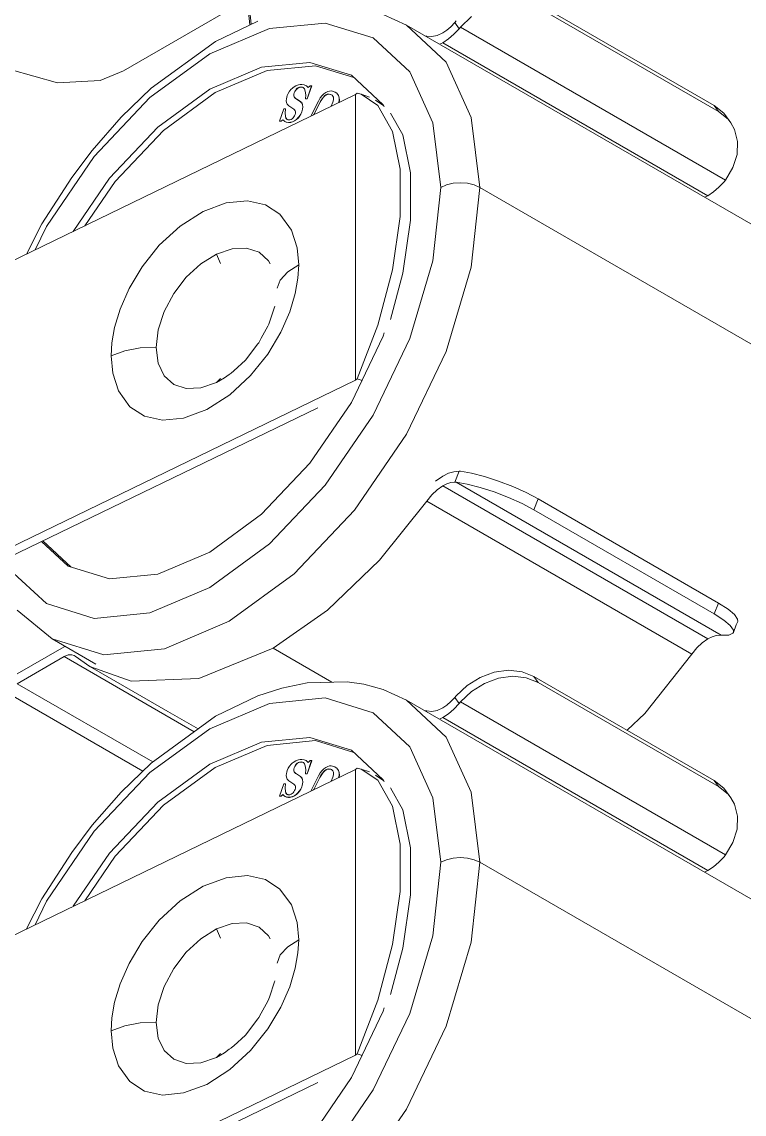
# Model space of a CAD drawing. Header units: millimetres. Extents: x -1 to 4028, y -898 to 1238.
# Drawn here: x 3170 to 3206.7, y 1088.5 to 1144 of the extents above; entities that cross this region are included whole.
import ezdxf

# ---------------------------------------------------------------- set-up
doc = ezdxf.new("R2010")
doc.units = ezdxf.units.MM
doc.layers.add('Тонкая (0.2)', color=250, linetype='Continuous', lineweight=20)

msp = doc.modelspace()

# ---------------------------------------------------------------- linework, layer by layer
at = {"layer": 'Тонкая (0.2)', "color": 18, "true_color": 0x000000}
for p, q in [((3182.009, 1145.446), (3175.121, 1141.469)), ((3181.549, 1143.81), (3181.411, 1145.101)), ((3181.475, 1145.138), (3181.614, 1143.841)), ((3195.977, 1144.994), (3205.137, 1139.706)), ((3205.353, 1139.399), (3196.193, 1144.688)), ((3181.946, 1144), (3179.796, 1142.968)), ((3185.376, 1143.899), (3182.545, 1143.619)), ((3187.807, 1143.149), (3185.376, 1143.899)), ((3188.311, 1144.333), (3189.496, 1143.79)), ((3191.954, 1143.918), (3191.759, 1143.714)), ((3192.028, 1144.003), (3191.954, 1143.918)), ((3191.954, 1143.918), (3192.17, 1143.611)), ((3192.803, 1144.228), (3192.243, 1143.697)), ((3182.545, 1143.619), (3179.507, 1142.327)), ((3189.496, 1143.79), (3191.519, 1141.914)), ((3274.877, 1094.495), (3189.496, 1143.79)), ((3191.344, 1143.399), (3191.057, 1143.269)), ((3191.554, 1143.539), (3191.344, 1143.399)), ((3191.759, 1143.714), (3191.554, 1143.539)), ((3192.17, 1143.611), (3191.907, 1143.331)), ((3192.17, 1143.611), (3192.243, 1143.697)), ((3205.71, 1135.921), (3192.243, 1143.697)), ((3176.53, 1140.587), (3179.796, 1142.968)), ((3189.672, 1141.419), (3187.807, 1143.149)), ((3190.434, 1143.249), (3190.533, 1143.239)), ((3190.783, 1143.214), (3190.533, 1143.239)), ((3191.057, 1143.269), (3190.783, 1143.214)), ((3191.344, 1142.901), (3191.171, 1142.823)), ((3191.629, 1143.092), (3191.344, 1142.901)), ((3204.814, 1135.124), (3191.344, 1142.901)), ((3191.907, 1143.331), (3191.629, 1143.092)), ((3179.507, 1142.327), (3176.469, 1140.111)), ((3184.598, 1141.895), (3182.142, 1141.651)), ((3184.881, 1141.731), (3182.425, 1141.488)), ((3186.707, 1141.244), (3184.598, 1141.895)), ((3186.829, 1141.13), (3184.881, 1141.731)), ((3191.519, 1141.914), (3192.791, 1139.103)), ((3169.363, 1141.537), (3171.767, 1140.862)), ((3173.941, 1140.987), (3175.121, 1141.469)), ((3182.142, 1141.651), (3179.507, 1140.531)), ((3182.425, 1141.488), (3179.789, 1140.367)), ((3188.325, 1139.743), (3186.707, 1141.244)), ((3190.845, 1138.827), (3189.672, 1141.419)), ((3171.767, 1140.862), (3173.941, 1140.987)), ((3176.53, 1140.587), (3175.003, 1139.109)), ((3183.643, 1140.531), (3183.69, 1140.579)), ((3183.69, 1140.579), (3183.739, 1140.621)), ((3183.739, 1140.621), (3183.875, 1140.709)), ((3183.875, 1140.709), (3184.011, 1140.76)), ((3183.956, 1140.582), (3183.902, 1140.532)), ((3183.963, 1140.578), (3183.91, 1140.528)), ((3184.011, 1140.616), (3183.956, 1140.582)), ((3184.018, 1140.612), (3183.963, 1140.578)), ((3184.011, 1140.76), (3184.097, 1140.775)), ((3184.06, 1140.635), (3184.011, 1140.616)), ((3184.067, 1140.631), (3184.018, 1140.612)), ((3184.153, 1140.647), (3184.06, 1140.635)), ((3184.16, 1140.642), (3184.067, 1140.631)), ((3184.097, 1140.775), (3184.18, 1140.777)), ((3184.213, 1140.637), (3184.153, 1140.647)), ((3184.153, 1140.647), (3184.16, 1140.642)), ((3184.22, 1140.633), (3184.16, 1140.642)), ((3184.18, 1140.777), (3184.307, 1140.759)), ((3184.246, 1140.623), (3184.213, 1140.637)), ((3184.251, 1140.62), (3184.22, 1140.633)), ((3184.265, 1140.611), (3184.246, 1140.623)), ((3184.317, 1140.548), (3184.265, 1140.611)), ((3184.307, 1140.759), (3184.403, 1140.716)), ((3184.403, 1140.716), (3184.418, 1140.707)), ((3184.409, 1140.713), (3184.403, 1140.716)), ((3184.409, 1140.713), (3184.41, 1140.712)), ((3184.41, 1140.712), (3184.425, 1140.703)), ((3184.418, 1140.707), (3184.512, 1140.626)), ((3184.425, 1140.703), (3184.513, 1140.627)), ((3184.681, 1140.712), (3184.453, 1140.05)), ((3184.688, 1140.708), (3184.46, 1140.046)), ((3184.512, 1140.626), (3184.606, 1140.714)), ((3184.606, 1140.714), (3184.681, 1140.712)), ((3184.681, 1140.712), (3184.688, 1140.708)), ((3165.262, 1129.773), (3186.919, 1140.265)), ((3176.469, 1140.111), (3173.638, 1137.122)), ((3179.507, 1140.531), (3176.871, 1138.608)), ((3179.789, 1140.367), (3177.154, 1138.445)), ((3183.396, 1139.954), (3183.405, 1140.051)), ((3183.405, 1140.051), (3183.423, 1140.131)), ((3183.423, 1140.131), (3183.448, 1140.211)), ((3183.448, 1140.211), (3183.499, 1140.326)), ((3183.499, 1140.326), (3183.566, 1140.434)), ((3183.566, 1140.434), (3183.643, 1140.531)), ((3183.777, 1140.281), (3183.773, 1140.233)), ((3183.773, 1140.233), (3183.779, 1140.188)), ((3183.796, 1140.353), (3183.777, 1140.281)), ((3183.779, 1140.188), (3183.794, 1140.151)), ((3183.784, 1140.277), (3183.78, 1140.229)), ((3183.78, 1140.229), (3183.787, 1140.184)), ((3183.803, 1140.349), (3183.784, 1140.277)), ((3183.787, 1140.184), (3183.801, 1140.147)), ((3183.794, 1140.151), (3183.821, 1140.111)), ((3183.81, 1140.388), (3183.796, 1140.353)), ((3183.796, 1140.353), (3183.803, 1140.349)), ((3183.801, 1140.147), (3183.828, 1140.107)), ((3183.817, 1140.384), (3183.803, 1140.349)), ((3183.826, 1140.422), (3183.81, 1140.388)), ((3183.833, 1140.418), (3183.817, 1140.384)), ((3183.821, 1140.111), (3183.862, 1140.071)), ((3183.859, 1140.478), (3183.826, 1140.422)), ((3183.828, 1140.107), (3183.869, 1140.067)), ((3183.866, 1140.473), (3183.833, 1140.418)), ((3183.902, 1140.532), (3183.859, 1140.478)), ((3183.862, 1140.071), (3183.908, 1140.04)), ((3183.91, 1140.528), (3183.866, 1140.473)), ((3183.869, 1140.067), (3183.915, 1140.036)), ((3183.908, 1140.04), (3184.116, 1139.907)), ((3183.908, 1140.04), (3183.915, 1140.036)), ((3183.915, 1140.036), (3184.123, 1139.903)), ((3184.359, 1140.443), (3184.317, 1140.548)), ((3184.383, 1140.258), (3184.359, 1140.443)), ((3184.377, 1140.052), (3184.383, 1140.258)), ((3184.453, 1140.05), (3184.377, 1140.052)), ((3184.377, 1140.052), (3184.384, 1140.048)), ((3184.46, 1140.046), (3184.384, 1140.048)), ((3184.453, 1140.05), (3184.46, 1140.046)), ((3185.029, 1139.935), (3185.121, 1140.095)), ((3185.121, 1140.095), (3185.211, 1140.21)), ((3185.227, 1140.072), (3185.158, 1139.966)), ((3185.235, 1140.068), (3185.165, 1139.962)), ((3185.211, 1140.21), (3185.303, 1140.3)), ((3185.284, 1140.14), (3185.227, 1140.072)), ((3185.291, 1140.136), (3185.235, 1140.068)), ((3185.345, 1140.199), (3185.284, 1140.14)), ((3185.352, 1140.195), (3185.291, 1140.136)), ((3185.303, 1140.3), (3185.4, 1140.37)), ((3185.408, 1140.245), (3185.345, 1140.199)), ((3185.415, 1140.241), (3185.352, 1140.195)), ((3185.4, 1140.37), (3185.498, 1140.418)), ((3185.479, 1140.278), (3185.408, 1140.245)), ((3185.486, 1140.274), (3185.415, 1140.241)), ((3185.56, 1140.291), (3185.479, 1140.278)), ((3185.567, 1140.287), (3185.486, 1140.274)), ((3185.498, 1140.418), (3185.592, 1140.444)), ((3185.649, 1140.276), (3185.56, 1140.291)), ((3185.656, 1140.272), (3185.567, 1140.287)), ((3185.592, 1140.444), (3185.681, 1140.448)), ((3185.687, 1140.259), (3185.649, 1140.276)), ((3185.649, 1140.276), (3185.656, 1140.272)), ((3185.694, 1140.255), (3185.656, 1140.272)), ((3185.681, 1140.448), (3185.742, 1140.44)), ((3185.692, 1140.256), (3185.687, 1140.259)), ((3185.722, 1140.235), (3185.692, 1140.256)), ((3185.762, 1140.19), (3185.722, 1140.235)), ((3185.742, 1140.44), (3185.8, 1140.423)), ((3185.789, 1140.13), (3185.762, 1140.19)), ((3185.798, 1140.064), (3185.789, 1140.13)), ((3185.792, 1139.989), (3185.798, 1140.064)), ((3185.8, 1140.423), (3185.87, 1140.392)), ((3185.87, 1140.392), (3185.959, 1140.331)), ((3185.873, 1140.391), (3185.87, 1140.392)), ((3185.873, 1140.391), (3185.877, 1140.388)), ((3185.877, 1140.388), (3185.966, 1140.327)), ((3185.959, 1140.331), (3186.044, 1140.218)), ((3185.966, 1140.327), (3186.051, 1140.214)), ((3186.044, 1140.218), (3186.079, 1140.102)), ((3186.051, 1140.214), (3186.086, 1140.098)), ((3186.079, 1140.102), (3186.085, 1139.987)), ((3186.086, 1140.098), (3186.092, 1139.983)), ((3186.919, 1140.265), (3186.992, 1140.338)), ((3186.919, 1140.265), (3186.919, 1125.748)), ((3186.992, 1140.338), (3187.194, 1140.283)), ((3187.194, 1140.283), (3188.045, 1139.717)), ((3187.629, 1140.138), (3187.194, 1140.283)), ((3183.057, 1138.912), (3183.275, 1139.537)), ((3183.275, 1139.537), (3183.352, 1139.534)), ((3183.352, 1139.534), (3183.34, 1139.335)), ((3183.359, 1139.53), (3183.347, 1139.331)), ((3183.352, 1139.534), (3183.359, 1139.53)), ((3183.406, 1139.869), (3183.396, 1139.954)), ((3183.442, 1139.777), (3183.406, 1139.869)), ((3183.524, 1139.688), (3183.442, 1139.777)), ((3183.733, 1139.554), (3183.524, 1139.688)), ((3183.778, 1139.522), (3183.733, 1139.554)), ((3183.818, 1139.484), (3183.778, 1139.522)), ((3183.845, 1139.444), (3183.818, 1139.484)), ((3184.116, 1139.907), (3184.187, 1139.827)), ((3184.116, 1139.907), (3184.123, 1139.903)), ((3184.123, 1139.903), (3184.194, 1139.823)), ((3184.202, 1139.456), (3184.179, 1139.383)), ((3184.209, 1139.452), (3184.186, 1139.379)), ((3184.187, 1139.827), (3184.219, 1139.745)), ((3184.194, 1139.823), (3184.226, 1139.741)), ((3184.219, 1139.527), (3184.202, 1139.456)), ((3184.226, 1139.523), (3184.209, 1139.452)), ((3184.219, 1139.745), (3184.23, 1139.643)), ((3184.23, 1139.643), (3184.219, 1139.527)), ((3184.226, 1139.741), (3184.237, 1139.638)), ((3184.237, 1139.638), (3184.226, 1139.523)), ((3184.696, 1139.271), (3185.029, 1139.935)), ((3185.097, 1139.855), (3184.794, 1139.25)), ((3185.104, 1139.851), (3184.801, 1139.246)), ((3185.158, 1139.966), (3185.097, 1139.855)), ((3185.097, 1139.855), (3185.104, 1139.851)), ((3185.165, 1139.962), (3185.104, 1139.851)), ((3185.672, 1139.661), (3185.675, 1139.667)), ((3185.675, 1139.667), (3185.766, 1139.882)), ((3185.766, 1139.882), (3185.792, 1139.989)), ((3186.068, 1139.87), (3186.062, 1139.85)), ((3186.085, 1139.987), (3186.068, 1139.87)), ((3186.075, 1139.866), (3186.071, 1139.854)), ((3186.092, 1139.983), (3186.075, 1139.866)), ((3188.349, 1139.69), (3187.922, 1139.974)), ((3188.045, 1139.717), (3188.792, 1138.395)), ((3188.371, 1139.642), (3188.325, 1139.743)), ((3205.137, 1139.706), (3205.621, 1139.316)), ((3205.137, 1139.706), (3205.353, 1139.399)), ((3175.003, 1139.109), (3173.536, 1137.428)), ((3183.134, 1138.91), (3183.057, 1138.912)), ((3183.057, 1138.912), (3183.064, 1138.908)), ((3183.141, 1138.906), (3183.064, 1138.908)), ((3183.216, 1138.985), (3183.134, 1138.91)), ((3183.134, 1138.91), (3183.141, 1138.906)), ((3183.222, 1138.98), (3183.141, 1138.906)), ((3183.299, 1138.914), (3183.216, 1138.985)), ((3183.32, 1138.901), (3183.299, 1138.914)), ((3183.397, 1138.867), (3183.32, 1138.901)), ((3183.326, 1138.898), (3183.32, 1138.901)), ((3183.326, 1138.898), (3183.327, 1138.897)), ((3183.404, 1138.862), (3183.327, 1138.897)), ((3183.34, 1139.335), (3183.352, 1139.149)), ((3183.347, 1139.331), (3183.359, 1139.145)), ((3183.352, 1139.149), (3183.381, 1139.067)), ((3183.352, 1139.149), (3183.359, 1139.145)), ((3183.359, 1139.145), (3183.388, 1139.063)), ((3183.381, 1139.067), (3183.419, 1139.017)), ((3183.388, 1139.063), (3183.426, 1139.013)), ((3183.419, 1139.017), (3183.443, 1138.999)), ((3183.426, 1139.013), (3183.447, 1138.997)), ((3183.443, 1138.999), (3183.466, 1138.988)), ((3183.466, 1138.988), (3183.495, 1138.981)), ((3183.495, 1138.981), (3183.525, 1138.978)), ((3183.525, 1138.978), (3183.581, 1138.983)), ((3183.581, 1138.983), (3183.64, 1139.005)), ((3183.64, 1139.005), (3183.694, 1139.039)), ((3183.694, 1139.039), (3183.741, 1139.082)), ((3183.814, 1138.933), (3183.712, 1138.884)), ((3183.821, 1138.929), (3183.719, 1138.88)), ((3183.741, 1139.082), (3183.783, 1139.134)), ((3183.783, 1139.134), (3183.816, 1139.188)), ((3183.916, 1139.004), (3183.814, 1138.933)), ((3183.816, 1139.188), (3183.841, 1139.245)), ((3183.923, 1139), (3183.821, 1138.929)), ((3183.841, 1139.245), (3183.86, 1139.315)), ((3183.858, 1139.407), (3183.845, 1139.444)), ((3183.864, 1139.364), (3183.858, 1139.407)), ((3183.86, 1139.315), (3183.864, 1139.364)), ((3183.99, 1139.075), (3183.916, 1139.004)), ((3183.916, 1139.004), (3183.923, 1139)), ((3183.997, 1139.071), (3183.923, 1139)), ((3184.058, 1139.157), (3183.99, 1139.075)), ((3184.065, 1139.153), (3183.997, 1139.071)), ((3184.127, 1139.267), (3184.058, 1139.157)), ((3184.134, 1139.262), (3184.065, 1139.153)), ((3184.179, 1139.383), (3184.127, 1139.267)), ((3184.186, 1139.379), (3184.134, 1139.262)), ((3184.179, 1139.383), (3184.186, 1139.379)), ((3184.637, 1139.159), (3184.696, 1139.271)), ((3184.794, 1139.25), (3184.785, 1139.231)), ((3184.794, 1139.25), (3184.801, 1139.246)), ((3184.801, 1139.246), (3184.797, 1139.237)), ((3189.32, 1138.219), (3188.694, 1139.327)), ((3192.791, 1139.103), (3193.224, 1135.55)), ((3205.837, 1139.009), (3205.353, 1139.399)), ((3205.621, 1139.316), (3205.765, 1139.136)), ((3205.9, 1138.944), (3205.765, 1139.136)), ((3205.98, 1138.83), (3205.837, 1139.009)), ((3205.9, 1138.944), (3205.98, 1138.83)), ((3176.871, 1138.608), (3174.415, 1136.016)), ((3177.154, 1138.445), (3174.698, 1135.853)), ((3183.509, 1138.849), (3183.397, 1138.867)), ((3183.516, 1138.845), (3183.404, 1138.862)), ((3183.56, 1138.85), (3183.509, 1138.849)), ((3183.509, 1138.849), (3183.516, 1138.845)), ((3183.567, 1138.846), (3183.516, 1138.845)), ((3183.613, 1138.856), (3183.56, 1138.85)), ((3183.62, 1138.852), (3183.567, 1138.846)), ((3183.712, 1138.884), (3183.613, 1138.856)), ((3183.719, 1138.88), (3183.62, 1138.852)), ((3188.792, 1138.395), (3189.179, 1136.466)), ((3191.245, 1135.55), (3190.845, 1138.827)), ((3206.168, 1138.494), (3205.98, 1138.83)), ((3206.326, 1137.887), (3206.168, 1138.494)), ((3189.706, 1136.29), (3189.32, 1138.219)), ((3206.299, 1137.227), (3206.326, 1137.887)), ((3173.536, 1137.428), (3172.494, 1136.048)), ((3206.089, 1136.557), (3206.299, 1137.227)), ((3173.638, 1137.122), (3171.207, 1133.565)), ((3189.179, 1136.466), (3189.179, 1134.065)), ((3189.706, 1133.89), (3189.706, 1136.29)), ((3205.71, 1135.921), (3206.089, 1136.557)), ((3172.494, 1136.048), (3170.984, 1133.693)), ((3174.415, 1136.016), (3172.568, 1133.312)), ((3174.698, 1135.853), (3173.158, 1133.598)), ((3191.245, 1135.55), (3191.534, 1135.678)), ((3191.534, 1135.678), (3191.872, 1135.759)), ((3191.872, 1135.759), (3192.234, 1135.787)), ((3192.234, 1135.787), (3192.597, 1135.759)), ((3192.597, 1135.759), (3192.934, 1135.678)), ((3192.934, 1135.678), (3193.224, 1135.55)), ((3205.377, 1135.554), (3205.641, 1135.834)), ((3205.71, 1135.921), (3205.641, 1135.834)), ((3190.845, 1131.811), (3191.245, 1135.55)), ((3193.224, 1135.55), (3192.791, 1131.496)), ((3193.224, 1135.55), (3278.605, 1086.255)), ((3204.642, 1135.046), (3204.814, 1135.124)), ((3204.814, 1135.124), (3205.099, 1135.315)), ((3205.099, 1135.315), (3205.377, 1135.554)), ((3180.344, 1134.767), (3179.167, 1134.329)), ((3181.425, 1134.87), (3180.344, 1134.767)), ((3182.332, 1134.669), (3181.425, 1134.87)), ((3183.075, 1134.191), (3182.332, 1134.669)), ((3179.167, 1134.329), (3177.999, 1133.582)), ((3183.661, 1133.381), (3183.075, 1134.191)), ((3189.179, 1134.065), (3188.792, 1131.363)), ((3170.984, 1133.693), (3170.192, 1132.162)), ((3171.207, 1133.565), (3170.636, 1132.376)), ((3177.999, 1133.582), (3176.942, 1132.608)), ((3183.949, 1132.483), (3183.661, 1133.381)), ((3189.32, 1131.187), (3189.706, 1133.89)), ((3176.942, 1132.608), (3176.067, 1131.517)), ((3179.846, 1132.16), (3180.639, 1132.432)), ((3180.639, 1132.432), (3181.377, 1132.464)), ((3181.377, 1132.464), (3182.011, 1132.253)), ((3182.011, 1132.253), (3182.498, 1131.813)), ((3184.027, 1131.605), (3183.949, 1132.483)), ((3179.053, 1131.665), (3179.846, 1132.16)), ((3179.846, 1132.16), (3180.046, 1131.685)), ((3182.498, 1131.813), (3182.572, 1131.657)), ((3189.672, 1127.865), (3190.845, 1131.811)), ((3176.067, 1131.517), (3175.406, 1130.411)), ((3178.315, 1130.981), (3179.053, 1131.665)), ((3183.092, 1130.84), (3183.474, 1131.258)), ((3183.474, 1131.258), (3184.027, 1131.605)), ((3183.989, 1130.941), (3184.027, 1131.605)), ((3188.792, 1131.363), (3188.045, 1128.548)), ((3188.694, 1128.829), (3189.32, 1131.187)), ((3192.791, 1131.496), (3191.519, 1127.217)), ((3177.681, 1130.155), (3178.315, 1130.981)), ((3182.925, 1130.42), (3183.092, 1130.84)), ((3183.854, 1130.161), (3183.989, 1130.941)), ((3175.406, 1130.411), (3174.95, 1129.368)), ((3177.194, 1129.243), (3177.681, 1130.155)), ((3183.575, 1129.226), (3183.854, 1130.161)), ((3182.535, 1128.696), (3182.789, 1129.47)), ((3182.789, 1129.47), (3182.806, 1129.501)), ((3182.807, 1129.502), (3182.806, 1129.501)), ((3182.81, 1129.518), (3182.807, 1129.502)), ((3174.95, 1129.368), (3174.672, 1128.433)), ((3176.888, 1128.307), (3177.194, 1129.243)), ((3183.12, 1128.184), (3183.575, 1129.226)), ((3174.672, 1128.433), (3174.536, 1127.653)), ((3182.116, 1127.882), (3182.462, 1128.49)), ((3182.51, 1128.604), (3182.462, 1128.49)), ((3182.535, 1128.696), (3182.51, 1128.604)), ((3188.045, 1128.548), (3186.992, 1125.821)), ((3176.784, 1127.412), (3176.888, 1128.307)), ((3182.116, 1127.882), (3181.999, 1127.658)), ((3182.458, 1127.078), (3183.12, 1128.184)), ((3186.707, 1124.616), (3188.325, 1127.985)), ((3187.807, 1123.981), (3189.672, 1127.865)), ((3188.325, 1127.985), (3188.375, 1128.155)), ((3174.536, 1127.653), (3174.498, 1126.989)), ((3175.187, 1127.243), (3174.498, 1126.989)), ((3175.966, 1127.388), (3175.187, 1127.243)), ((3176.784, 1127.412), (3175.966, 1127.388)), ((3176.888, 1126.618), (3176.784, 1127.412)), ((3181.533, 1127.035), (3181.947, 1127.596)), ((3181.999, 1127.658), (3181.947, 1127.596)), ((3174.498, 1126.989), (3174.576, 1126.111)), ((3180.725, 1126.221), (3181.323, 1126.77)), ((3181.337, 1126.785), (3181.323, 1126.77)), ((3181.533, 1127.035), (3181.337, 1126.785)), ((3181.583, 1125.986), (3182.458, 1127.078)), ((3191.519, 1127.217), (3189.496, 1123.005)), ((3177.194, 1125.979), (3176.888, 1126.618)), ((3180.725, 1126.221), (3180.597, 1126.113)), ((3186.919, 1125.748), (3165.262, 1115.256)), ((3174.576, 1126.111), (3174.864, 1125.213)), ((3177.681, 1125.539), (3177.194, 1125.979)), ((3179.846, 1125.632), (3179.053, 1125.359)), ((3180.264, 1125.865), (3179.846, 1125.632)), ((3180.046, 1125.831), (3179.846, 1125.632)), ((3180.502, 1126.045), (3180.264, 1125.865)), ((3180.594, 1126.11), (3180.502, 1126.045)), ((3180.526, 1125.012), (3181.583, 1125.986)), ((3180.597, 1126.113), (3180.594, 1126.11)), ((3186.992, 1125.821), (3186.919, 1125.748)), ((3186.992, 1125.821), (3187.245, 1125.737)), ((3174.864, 1125.213), (3175.451, 1124.403)), ((3178.315, 1125.327), (3177.681, 1125.539)), ((3179.053, 1125.359), (3178.315, 1125.327)), ((3179.358, 1124.266), (3180.526, 1125.012)), ((3184.598, 1121.53), (3186.707, 1124.616)), ((3165.654, 1114.986), (3184.99, 1124.353)), ((3175.451, 1124.403), (3176.193, 1123.925)), ((3176.193, 1123.925), (3177.1, 1123.724)), ((3178.181, 1123.827), (3179.358, 1124.266)), ((3185.376, 1120.423), (3187.807, 1123.981)), ((3177.1, 1123.724), (3178.181, 1123.827)), ((3189.496, 1123.005), (3186.86, 1119.148)), ((3182.142, 1118.938), (3184.598, 1121.53)), ((3190.977, 1120.626), (3191.344, 1120.883)), ((3191.344, 1120.883), (3191.629, 1121.021)), ((3191.629, 1121.021), (3191.907, 1121.103)), ((3191.907, 1121.103), (3192.17, 1121.127)), ((3192.17, 1121.127), (3191.954, 1120.571)), ((3192.243, 1121.122), (3192.17, 1121.127)), ((3192.803, 1121.028), (3192.243, 1121.122)), ((3193.461, 1120.86), (3192.803, 1121.028)), ((3194.176, 1120.628), (3193.461, 1120.86)), ((3194.9, 1120.348), (3194.176, 1120.628)), ((3182.545, 1117.435), (3185.376, 1120.423)), ((3190.783, 1119.922), (3191.057, 1120.184)), ((3191.057, 1120.184), (3191.344, 1120.385)), ((3191.344, 1120.385), (3191.554, 1120.488)), ((3191.344, 1120.385), (3204.814, 1112.608)), ((3191.554, 1120.488), (3191.759, 1120.55)), ((3191.759, 1120.55), (3191.954, 1120.571)), ((3191.954, 1120.571), (3192.028, 1120.567)), ((3192.028, 1120.567), (3192.587, 1120.473)), ((3192.028, 1120.567), (3205.495, 1112.792)), ((3192.587, 1120.473), (3193.246, 1120.304)), ((3193.246, 1120.304), (3193.96, 1120.073)), ((3193.96, 1120.073), (3194.685, 1119.793)), ((3195.588, 1120.038), (3194.9, 1120.348)), ((3196.193, 1119.719), (3195.588, 1120.038)), ((3188.133, 1116.601), (3190.533, 1119.61)), ((3190.533, 1119.61), (3190.783, 1119.922)), ((3204.004, 1111.832), (3190.533, 1119.61)), ((3194.685, 1119.793), (3195.372, 1119.483)), ((3195.372, 1119.483), (3195.977, 1119.163)), ((3196.193, 1119.719), (3195.977, 1119.163)), ((3205.353, 1114.43), (3196.193, 1119.719)), ((3179.507, 1117.015), (3182.142, 1118.938)), ((3186.86, 1119.148), (3183.791, 1115.907)), ((3195.977, 1119.163), (3205.137, 1113.875)), ((3170.956, 1117.555), (3172.307, 1116.302)), ((3171.026, 1117.589), (3172.467, 1116.253)), ((3179.507, 1115.219), (3182.545, 1117.435)), ((3176.871, 1115.895), (3179.507, 1117.015)), ((3172.307, 1116.302), (3174.415, 1115.651)), ((3185.49, 1114.072), (3188.133, 1116.601)), ((3169.341, 1116.127), (3171.207, 1114.397)), ((3174.415, 1115.651), (3176.871, 1115.895)), ((3183.791, 1115.907), (3180.496, 1113.505)), ((3176.469, 1113.927), (3179.507, 1115.219)), ((3169.719, 1114.074), (3171.496, 1112.613)), ((3171.207, 1114.397), (3173.638, 1113.647)), ((3173.638, 1113.647), (3176.469, 1113.927)), ((3182.724, 1112.136), (3185.49, 1114.072)), ((3205.137, 1113.875), (3205.353, 1114.43)), ((3205.837, 1114.121), (3205.353, 1114.43)), ((3206.168, 1113.843), (3205.837, 1114.121)), ((3180.496, 1113.505), (3177.202, 1112.103)), ((3205.137, 1113.875), (3205.621, 1113.566)), ((3205.621, 1113.566), (3205.953, 1113.287)), ((3206.326, 1113.614), (3206.168, 1113.843)), ((3206.258, 1113.313), (3206.328, 1113.494)), ((3206.328, 1113.494), (3206.326, 1113.614)), ((3206.083, 1112.893), (3205.874, 1112.802)), ((3205.953, 1113.287), (3206.11, 1113.058)), ((3206.112, 1112.939), (3206.083, 1112.893)), ((3206.11, 1113.058), (3206.112, 1112.939)), ((3206.258, 1113.313), (3206.112, 1112.939)), ((3174.133, 1111.799), (3171.496, 1112.613)), ((3171.496, 1112.613), (3173.724, 1111.327)), ((3204.527, 1112.407), (3204.253, 1112.145)), ((3204.814, 1112.608), (3204.527, 1112.407)), ((3205.024, 1112.71), (3204.814, 1112.608)), ((3205.229, 1112.773), (3205.024, 1112.71)), ((3205.425, 1112.794), (3205.229, 1112.773)), ((3205.495, 1112.792), (3205.425, 1112.794)), ((3205.874, 1112.802), (3205.495, 1112.792)), ((3172.114, 1112.204), (3169.731, 1110.828)), ((3169.731, 1110.33), (3172.114, 1111.706)), ((3172.114, 1112.204), (3172.167, 1112.226)), ((3172.114, 1111.706), (3172.319, 1111.79)), ((3172.114, 1111.706), (3178.721, 1107.891)), ((3172.319, 1111.79), (3172.507, 1111.797)), ((3172.507, 1111.797), (3172.621, 1111.756)), ((3172.621, 1111.756), (3172.663, 1111.728)), ((3172.663, 1111.728), (3173.422, 1111.212)), ((3177.202, 1112.103), (3174.133, 1111.799)), ((3178.959, 1110.597), (3182.724, 1112.136)), ((3185.718, 1110.407), (3182.724, 1112.136)), ((3204.004, 1111.832), (3201.603, 1108.824)), ((3204.253, 1112.145), (3204.004, 1111.832)), ((3173.422, 1111.212), (3175.51, 1110.457)), ((3177.385, 1108.924), (3173.422, 1111.212)), ((3175.51, 1110.457), (3178.959, 1110.597)), ((3192.587, 1110.242), (3193.246, 1110.652)), ((3193.246, 1110.652), (3193.96, 1110.915)), ((3194.176, 1110.609), (3193.461, 1110.346)), ((3193.96, 1110.915), (3194.685, 1111.013)), ((3194.9, 1110.707), (3194.176, 1110.609)), ((3194.685, 1111.013), (3195.372, 1110.941)), ((3195.588, 1110.634), (3194.9, 1110.707)), ((3195.372, 1110.941), (3195.977, 1110.701)), ((3196.193, 1110.395), (3195.588, 1110.634)), ((3195.977, 1110.701), (3205.137, 1105.413)), ((3195.977, 1110.701), (3196.193, 1110.395)), ((3176.113, 1105.89), (3168.614, 1110.22)), ((3176.615, 1106.356), (3169.731, 1110.33)), ((3183.172, 1110.107), (3181.946, 1109.707)), ((3184.455, 1110.37), (3183.172, 1110.107)), ((3186.49, 1110.429), (3184.455, 1110.37)), ((3187.342, 1110.306), (3186.49, 1110.429)), ((3187.342, 1110.306), (3188.311, 1110.04)), ((3188.311, 1110.04), (3189.496, 1109.497)), ((3192.028, 1109.711), (3192.587, 1110.242)), ((3193.461, 1110.346), (3192.803, 1109.935)), ((3205.353, 1105.106), (3196.193, 1110.395)), ((3181.946, 1109.707), (3179.796, 1108.675)), ((3185.376, 1109.607), (3182.545, 1109.326)), ((3187.807, 1108.856), (3185.376, 1109.607)), ((3189.496, 1109.497), (3191.519, 1107.621)), ((3274.877, 1060.202), (3189.496, 1109.497)), ((3191.954, 1109.626), (3191.759, 1109.421)), ((3192.028, 1109.711), (3191.954, 1109.626)), ((3191.954, 1109.626), (3192.17, 1109.318)), ((3192.803, 1109.935), (3192.243, 1109.404)), ((3177.385, 1108.924), (3178.921, 1108.037)), ((3182.545, 1109.326), (3179.507, 1108.034)), ((3190.434, 1108.956), (3190.533, 1108.946)), ((3190.783, 1108.922), (3190.533, 1108.946)), ((3191.057, 1108.976), (3190.783, 1108.922)), ((3191.344, 1109.106), (3191.057, 1108.976)), ((3191.554, 1109.246), (3191.344, 1109.106)), ((3191.759, 1109.421), (3191.554, 1109.246)), ((3191.907, 1109.038), (3191.629, 1108.799)), ((3192.17, 1109.318), (3191.907, 1109.038)), ((3192.17, 1109.318), (3192.243, 1109.404)), ((3205.71, 1101.629), (3192.243, 1109.404)), ((3176.53, 1106.294), (3179.796, 1108.675)), ((3189.672, 1107.126), (3187.807, 1108.856)), ((3191.344, 1108.609), (3191.171, 1108.53)), ((3191.629, 1108.799), (3191.344, 1108.609)), ((3204.814, 1100.831), (3191.344, 1108.609)), ((3201.603, 1108.824), (3200.71, 1107.969)), ((3179.507, 1108.034), (3176.469, 1105.818)), ((3182.142, 1107.359), (3179.507, 1106.238)), ((3184.598, 1107.602), (3182.142, 1107.359)), ((3184.881, 1107.439), (3182.425, 1107.195)), ((3186.707, 1106.951), (3184.598, 1107.602)), ((3186.829, 1106.837), (3184.881, 1107.439)), ((3191.519, 1107.621), (3192.791, 1104.81)), ((3182.425, 1107.195), (3179.789, 1106.074)), ((3188.325, 1105.45), (3186.707, 1106.951)), ((3190.845, 1104.534), (3189.672, 1107.126)), ((3176.53, 1106.294), (3175.003, 1104.816)), ((3179.507, 1106.238), (3176.871, 1104.316)), ((3183.566, 1106.141), (3183.643, 1106.238)), ((3183.643, 1106.238), (3183.69, 1106.286)), ((3183.69, 1106.286), (3183.739, 1106.328)), ((3183.739, 1106.328), (3183.875, 1106.416)), ((3183.859, 1106.185), (3183.826, 1106.129)), ((3183.866, 1106.181), (3183.833, 1106.125)), ((3183.902, 1106.239), (3183.859, 1106.185)), ((3183.91, 1106.235), (3183.866, 1106.181)), ((3183.875, 1106.416), (3184.011, 1106.467)), ((3183.956, 1106.289), (3183.902, 1106.239)), ((3183.963, 1106.285), (3183.91, 1106.235)), ((3184.011, 1106.323), (3183.956, 1106.289)), ((3184.018, 1106.319), (3183.963, 1106.285)), ((3184.011, 1106.467), (3184.097, 1106.482)), ((3184.06, 1106.342), (3184.011, 1106.323)), ((3184.067, 1106.338), (3184.018, 1106.319)), ((3184.153, 1106.354), (3184.06, 1106.342)), ((3184.16, 1106.35), (3184.067, 1106.338)), ((3184.097, 1106.482), (3184.18, 1106.484)), ((3184.213, 1106.345), (3184.153, 1106.354)), ((3184.153, 1106.354), (3184.16, 1106.35)), ((3184.22, 1106.34), (3184.16, 1106.35)), ((3184.18, 1106.484), (3184.307, 1106.466)), ((3184.246, 1106.33), (3184.213, 1106.345)), ((3184.251, 1106.327), (3184.22, 1106.34)), ((3184.265, 1106.318), (3184.246, 1106.33)), ((3184.317, 1106.255), (3184.265, 1106.318)), ((3184.307, 1106.466), (3184.403, 1106.424)), ((3184.359, 1106.15), (3184.317, 1106.255)), ((3184.383, 1105.965), (3184.359, 1106.15)), ((3184.403, 1106.424), (3184.418, 1106.414)), ((3184.409, 1106.42), (3184.403, 1106.424)), ((3184.409, 1106.42), (3184.41, 1106.419)), ((3184.41, 1106.419), (3184.425, 1106.41)), ((3184.418, 1106.414), (3184.512, 1106.333)), ((3184.425, 1106.41), (3184.513, 1106.334)), ((3184.681, 1106.419), (3184.453, 1105.757)), ((3184.688, 1106.415), (3184.46, 1105.753)), ((3184.512, 1106.333), (3184.606, 1106.422)), ((3184.606, 1106.422), (3184.681, 1106.419)), ((3184.681, 1106.419), (3184.688, 1106.415)), ((3185.498, 1106.125), (3185.592, 1106.151)), ((3185.592, 1106.151), (3185.681, 1106.155)), ((3185.681, 1106.155), (3185.742, 1106.147)), ((3185.742, 1106.147), (3185.8, 1106.13)), ((3165.262, 1095.48), (3186.919, 1105.972)), ((3176.469, 1105.818), (3173.638, 1102.83)), ((3179.789, 1106.074), (3177.154, 1104.152)), ((3183.396, 1105.661), (3183.405, 1105.759)), ((3183.406, 1105.576), (3183.396, 1105.661)), ((3183.405, 1105.759), (3183.423, 1105.838)), ((3183.423, 1105.838), (3183.448, 1105.918)), ((3183.448, 1105.918), (3183.499, 1106.033)), ((3183.499, 1106.033), (3183.566, 1106.141)), ((3183.777, 1105.988), (3183.773, 1105.94)), ((3183.773, 1105.94), (3183.779, 1105.895)), ((3183.796, 1106.06), (3183.777, 1105.988)), ((3183.779, 1105.895), (3183.794, 1105.858)), ((3183.784, 1105.984), (3183.78, 1105.936)), ((3183.78, 1105.936), (3183.787, 1105.891)), ((3183.803, 1106.056), (3183.784, 1105.984)), ((3183.787, 1105.891), (3183.801, 1105.854)), ((3183.794, 1105.858), (3183.821, 1105.818)), ((3183.81, 1106.095), (3183.796, 1106.06)), ((3183.796, 1106.06), (3183.803, 1106.056)), ((3183.801, 1105.854), (3183.828, 1105.814)), ((3183.817, 1106.091), (3183.803, 1106.056)), ((3183.826, 1106.129), (3183.81, 1106.095)), ((3183.833, 1106.125), (3183.817, 1106.091)), ((3183.821, 1105.818), (3183.862, 1105.779)), ((3183.828, 1105.814), (3183.869, 1105.774)), ((3183.862, 1105.779), (3183.908, 1105.747)), ((3183.869, 1105.774), (3183.915, 1105.743)), ((3183.908, 1105.747), (3184.116, 1105.614)), ((3183.908, 1105.747), (3183.915, 1105.743)), ((3183.915, 1105.743), (3184.123, 1105.61)), ((3184.116, 1105.614), (3184.187, 1105.534)), ((3184.116, 1105.614), (3184.123, 1105.61)), ((3184.123, 1105.61), (3184.194, 1105.53)), ((3184.377, 1105.759), (3184.383, 1105.965)), ((3184.453, 1105.757), (3184.377, 1105.759)), ((3184.377, 1105.759), (3184.384, 1105.755)), ((3184.46, 1105.753), (3184.384, 1105.755)), ((3184.453, 1105.757), (3184.46, 1105.753)), ((3184.696, 1104.978), (3185.029, 1105.642)), ((3185.029, 1105.642), (3185.121, 1105.802)), ((3185.158, 1105.674), (3185.097, 1105.562)), ((3185.165, 1105.67), (3185.104, 1105.558)), ((3185.121, 1105.802), (3185.211, 1105.918)), ((3185.227, 1105.779), (3185.158, 1105.674)), ((3185.235, 1105.775), (3185.165, 1105.67)), ((3185.211, 1105.918), (3185.303, 1106.008)), ((3185.284, 1105.847), (3185.227, 1105.779)), ((3185.291, 1105.843), (3185.235, 1105.775)), ((3185.345, 1105.906), (3185.284, 1105.847)), ((3185.352, 1105.902), (3185.291, 1105.843)), ((3185.303, 1106.008), (3185.4, 1106.077)), ((3185.408, 1105.952), (3185.345, 1105.906)), ((3185.415, 1105.948), (3185.352, 1105.902)), ((3185.4, 1106.077), (3185.498, 1106.125)), ((3185.479, 1105.985), (3185.408, 1105.952)), ((3185.486, 1105.981), (3185.415, 1105.948)), ((3185.56, 1105.999), (3185.479, 1105.985)), ((3185.567, 1105.995), (3185.486, 1105.981)), ((3185.649, 1105.983), (3185.56, 1105.999)), ((3185.656, 1105.979), (3185.567, 1105.995)), ((3185.687, 1105.966), (3185.649, 1105.983)), ((3185.649, 1105.983), (3185.656, 1105.979)), ((3185.694, 1105.962), (3185.656, 1105.979)), ((3185.692, 1105.963), (3185.687, 1105.966)), ((3185.722, 1105.942), (3185.692, 1105.963)), ((3185.762, 1105.897), (3185.722, 1105.942)), ((3185.789, 1105.837), (3185.762, 1105.897)), ((3185.766, 1105.589), (3185.792, 1105.696)), ((3185.798, 1105.771), (3185.789, 1105.837)), ((3185.792, 1105.696), (3185.798, 1105.771)), ((3185.8, 1106.13), (3185.87, 1106.099)), ((3185.87, 1106.099), (3185.959, 1106.038)), ((3185.873, 1106.098), (3185.87, 1106.099)), ((3185.873, 1106.098), (3185.877, 1106.095)), ((3185.877, 1106.095), (3185.966, 1106.034)), ((3185.959, 1106.038), (3186.044, 1105.925)), ((3185.966, 1106.034), (3186.051, 1105.921)), ((3186.044, 1105.925), (3186.079, 1105.81)), ((3186.051, 1105.921), (3186.086, 1105.805)), ((3186.085, 1105.694), (3186.068, 1105.577)), ((3186.092, 1105.69), (3186.075, 1105.573)), ((3186.079, 1105.81), (3186.085, 1105.694)), ((3186.086, 1105.805), (3186.092, 1105.69)), ((3186.919, 1105.972), (3186.992, 1106.045)), ((3186.919, 1105.972), (3186.919, 1091.455)), ((3186.992, 1106.045), (3187.194, 1105.99)), ((3187.194, 1105.99), (3188.045, 1105.424)), ((3187.629, 1105.845), (3187.194, 1105.99)), ((3188.349, 1105.397), (3187.922, 1105.681)), ((3183.057, 1104.62), (3183.275, 1105.244)), ((3183.275, 1105.244), (3183.352, 1105.242)), ((3183.352, 1105.242), (3183.34, 1105.042)), ((3183.34, 1105.042), (3183.352, 1104.857)), ((3183.359, 1105.237), (3183.347, 1105.038)), ((3183.347, 1105.038), (3183.359, 1104.852)), ((3183.352, 1105.242), (3183.359, 1105.237)), ((3183.442, 1105.484), (3183.406, 1105.576)), ((3183.524, 1105.395), (3183.442, 1105.484)), ((3183.733, 1105.261), (3183.524, 1105.395)), ((3183.778, 1105.23), (3183.733, 1105.261)), ((3183.818, 1105.191), (3183.778, 1105.23)), ((3183.845, 1105.151), (3183.818, 1105.191)), ((3183.858, 1105.115), (3183.845, 1105.151)), ((3183.864, 1105.071), (3183.858, 1105.115)), ((3183.86, 1105.023), (3183.864, 1105.071)), ((3184.179, 1105.09), (3184.127, 1104.974)), ((3184.186, 1105.086), (3184.134, 1104.97)), ((3184.202, 1105.163), (3184.179, 1105.09)), ((3184.179, 1105.09), (3184.186, 1105.086)), ((3184.209, 1105.159), (3184.186, 1105.086)), ((3184.187, 1105.534), (3184.219, 1105.452)), ((3184.194, 1105.53), (3184.226, 1105.448)), ((3184.219, 1105.234), (3184.202, 1105.163)), ((3184.226, 1105.23), (3184.209, 1105.159)), ((3184.219, 1105.452), (3184.23, 1105.35)), ((3184.23, 1105.35), (3184.219, 1105.234)), ((3184.226, 1105.448), (3184.237, 1105.346)), ((3184.237, 1105.346), (3184.226, 1105.23)), ((3185.097, 1105.562), (3184.794, 1104.958)), ((3185.104, 1105.558), (3184.801, 1104.953)), ((3185.097, 1105.562), (3185.104, 1105.558)), ((3185.672, 1105.368), (3185.675, 1105.374)), ((3185.675, 1105.374), (3185.766, 1105.589)), ((3186.068, 1105.577), (3186.062, 1105.557)), ((3186.075, 1105.573), (3186.071, 1105.561)), ((3188.045, 1105.424), (3188.792, 1104.102)), ((3188.371, 1105.349), (3188.325, 1105.45)), ((3205.137, 1105.413), (3205.621, 1105.023)), ((3205.137, 1105.413), (3205.353, 1105.106)), ((3205.837, 1104.716), (3205.353, 1105.106)), ((3175.003, 1104.816), (3173.536, 1103.135)), ((3183.134, 1104.617), (3183.057, 1104.62)), ((3183.057, 1104.62), (3183.064, 1104.616)), ((3183.141, 1104.613), (3183.064, 1104.616)), ((3183.216, 1104.693), (3183.134, 1104.617)), ((3183.134, 1104.617), (3183.141, 1104.613)), ((3183.222, 1104.688), (3183.141, 1104.613)), ((3183.299, 1104.622), (3183.216, 1104.693)), ((3183.32, 1104.608), (3183.299, 1104.622)), ((3183.397, 1104.574), (3183.32, 1104.608)), ((3183.322, 1104.607), (3183.32, 1104.608)), ((3183.322, 1104.607), (3183.327, 1104.604)), ((3183.404, 1104.57), (3183.327, 1104.604)), ((3183.352, 1104.857), (3183.381, 1104.775)), ((3183.352, 1104.857), (3183.359, 1104.852)), ((3183.359, 1104.852), (3183.388, 1104.77)), ((3183.381, 1104.775), (3183.419, 1104.724)), ((3183.388, 1104.77), (3183.426, 1104.72)), ((3183.509, 1104.556), (3183.397, 1104.574)), ((3183.516, 1104.552), (3183.404, 1104.57)), ((3183.419, 1104.724), (3183.443, 1104.706)), ((3183.426, 1104.72), (3183.447, 1104.705)), ((3183.443, 1104.706), (3183.466, 1104.695)), ((3183.466, 1104.695), (3183.495, 1104.688)), ((3183.495, 1104.688), (3183.525, 1104.685)), ((3183.56, 1104.557), (3183.509, 1104.556)), ((3183.509, 1104.556), (3183.516, 1104.552)), ((3183.567, 1104.553), (3183.516, 1104.552)), ((3183.525, 1104.685), (3183.581, 1104.691)), ((3183.613, 1104.564), (3183.56, 1104.557)), ((3183.62, 1104.559), (3183.567, 1104.553)), ((3183.581, 1104.691), (3183.64, 1104.712)), ((3183.712, 1104.592), (3183.613, 1104.564)), ((3183.719, 1104.587), (3183.62, 1104.559)), ((3183.64, 1104.712), (3183.694, 1104.747)), ((3183.694, 1104.747), (3183.741, 1104.789)), ((3183.814, 1104.64), (3183.712, 1104.592)), ((3183.821, 1104.636), (3183.719, 1104.587)), ((3183.741, 1104.789), (3183.783, 1104.841)), ((3183.783, 1104.841), (3183.816, 1104.895)), ((3183.916, 1104.711), (3183.814, 1104.64)), ((3183.816, 1104.895), (3183.841, 1104.952)), ((3183.923, 1104.707), (3183.821, 1104.636)), ((3183.841, 1104.952), (3183.86, 1105.023)), ((3183.99, 1104.782), (3183.916, 1104.711)), ((3183.916, 1104.711), (3183.923, 1104.707)), ((3183.997, 1104.778), (3183.923, 1104.707)), ((3184.058, 1104.865), (3183.99, 1104.782)), ((3184.065, 1104.861), (3183.997, 1104.778)), ((3184.127, 1104.974), (3184.058, 1104.865)), ((3184.134, 1104.97), (3184.065, 1104.861)), ((3184.637, 1104.866), (3184.696, 1104.978)), ((3184.794, 1104.958), (3184.785, 1104.938)), ((3184.794, 1104.958), (3184.801, 1104.953)), ((3184.801, 1104.953), (3184.797, 1104.944)), ((3189.32, 1103.926), (3188.694, 1105.034)), ((3191.245, 1101.257), (3190.845, 1104.534)), ((3192.791, 1104.81), (3193.224, 1101.257)), ((3205.621, 1105.023), (3205.765, 1104.843)), ((3205.9, 1104.651), (3205.765, 1104.843)), ((3205.98, 1104.537), (3205.837, 1104.716)), ((3205.9, 1104.651), (3205.98, 1104.537)), ((3206.168, 1104.201), (3205.98, 1104.537)), ((3176.871, 1104.316), (3174.415, 1101.723)), ((3177.154, 1104.152), (3174.698, 1101.56)), ((3188.792, 1104.102), (3189.179, 1102.173)), ((3189.706, 1101.997), (3189.32, 1103.926)), ((3206.326, 1103.594), (3206.168, 1104.201)), ((3206.299, 1102.934), (3206.326, 1103.594)), ((3173.638, 1102.83), (3171.207, 1099.272)), ((3173.536, 1103.135), (3172.494, 1101.755)), ((3206.089, 1102.264), (3206.299, 1102.934)), ((3205.71, 1101.629), (3206.089, 1102.264)), ((3172.494, 1101.755), (3170.984, 1099.401)), ((3174.415, 1101.723), (3172.568, 1099.02)), ((3189.179, 1102.173), (3189.179, 1099.773)), ((3189.706, 1099.597), (3189.706, 1101.997)), ((3174.698, 1101.56), (3173.158, 1099.305)), ((3190.845, 1097.518), (3191.245, 1101.257)), ((3191.245, 1101.257), (3191.534, 1101.385)), ((3191.534, 1101.385), (3191.872, 1101.466)), ((3191.872, 1101.466), (3192.234, 1101.494)), ((3192.234, 1101.494), (3192.597, 1101.466)), ((3192.597, 1101.466), (3192.934, 1101.385)), ((3193.224, 1101.257), (3192.791, 1097.203)), ((3192.934, 1101.385), (3193.224, 1101.257)), ((3193.224, 1101.257), (3278.605, 1051.962)), ((3205.099, 1101.022), (3205.377, 1101.261)), ((3205.377, 1101.261), (3205.641, 1101.541)), ((3205.71, 1101.629), (3205.641, 1101.541)), ((3204.642, 1100.753), (3204.814, 1100.831)), ((3204.814, 1100.831), (3205.099, 1101.022)), ((3180.344, 1100.474), (3179.167, 1100.036)), ((3181.425, 1100.577), (3180.344, 1100.474)), ((3182.332, 1100.376), (3181.425, 1100.577)), ((3183.075, 1099.898), (3182.332, 1100.376)), ((3179.167, 1100.036), (3177.999, 1099.289)), ((3183.661, 1099.088), (3183.075, 1099.898)), ((3189.179, 1099.773), (3188.792, 1097.07)), ((3189.32, 1096.894), (3189.706, 1099.597)), ((3170.984, 1099.401), (3170.192, 1097.869)), ((3171.207, 1099.272), (3170.636, 1098.083)), ((3177.999, 1099.289), (3176.942, 1098.315)), ((3183.949, 1098.191), (3183.661, 1099.088)), ((3176.942, 1098.315), (3176.067, 1097.224)), ((3179.053, 1097.372), (3179.846, 1097.867)), ((3179.846, 1097.867), (3180.639, 1098.14)), ((3179.846, 1097.867), (3180.046, 1097.392)), ((3180.639, 1098.14), (3181.377, 1098.171)), ((3181.377, 1098.171), (3182.011, 1097.96)), ((3182.011, 1097.96), (3182.498, 1097.52)), ((3184.027, 1097.313), (3183.949, 1098.191)), ((3178.315, 1096.688), (3179.053, 1097.372)), ((3182.498, 1097.52), (3182.572, 1097.365)), ((3183.474, 1096.965), (3184.027, 1097.313)), ((3183.989, 1096.648), (3184.027, 1097.313)), ((3189.672, 1093.572), (3190.845, 1097.518)), ((3176.067, 1097.224), (3175.406, 1096.118)), ((3183.092, 1096.547), (3183.474, 1096.965)), ((3188.792, 1097.07), (3188.045, 1094.256)), ((3188.694, 1094.536), (3189.32, 1096.894)), ((3192.791, 1097.203), (3191.519, 1092.924)), ((3177.681, 1095.862), (3178.315, 1096.688)), ((3182.925, 1096.127), (3183.092, 1096.547)), ((3183.854, 1095.868), (3183.989, 1096.648)), ((3175.406, 1096.118), (3174.95, 1095.075)), ((3177.194, 1094.95), (3177.681, 1095.862)), ((3183.575, 1094.933), (3183.854, 1095.868)), ((3174.95, 1095.075), (3174.672, 1094.14)), ((3182.535, 1094.403), (3182.789, 1095.178)), ((3182.789, 1095.178), (3182.806, 1095.208)), ((3182.807, 1095.21), (3182.806, 1095.208)), ((3182.81, 1095.225), (3182.807, 1095.21)), ((3176.888, 1094.015), (3177.194, 1094.95)), ((3183.12, 1093.891), (3183.575, 1094.933)), ((3174.672, 1094.14), (3174.536, 1093.36)), ((3176.784, 1093.119), (3176.888, 1094.015)), ((3182.116, 1093.589), (3182.462, 1094.197)), ((3182.51, 1094.312), (3182.462, 1094.197)), ((3182.535, 1094.403), (3182.51, 1094.312)), ((3188.045, 1094.256), (3186.992, 1091.528)), ((3182.116, 1093.589), (3181.999, 1093.365)), ((3182.458, 1092.785), (3183.12, 1093.891)), ((3186.707, 1090.323), (3188.325, 1093.693)), ((3187.807, 1089.688), (3189.672, 1093.572)), ((3188.325, 1093.693), (3188.375, 1093.862)), ((3174.536, 1093.36), (3174.498, 1092.696)), ((3175.187, 1092.95), (3174.498, 1092.696)), ((3175.966, 1093.095), (3175.187, 1092.95)), ((3176.784, 1093.119), (3175.966, 1093.095)), ((3176.888, 1092.325), (3176.784, 1093.119)), ((3181.533, 1092.742), (3181.947, 1093.304)), ((3181.999, 1093.365), (3181.947, 1093.304)), ((3191.519, 1092.924), (3189.496, 1088.712)), ((3174.498, 1092.696), (3174.576, 1091.818)), ((3177.194, 1091.686), (3176.888, 1092.325)), ((3180.725, 1091.928), (3181.323, 1092.477)), ((3181.337, 1092.492), (3181.323, 1092.477)), ((3181.533, 1092.742), (3181.337, 1092.492)), ((3181.583, 1091.693), (3182.458, 1092.785)), ((3174.576, 1091.818), (3174.864, 1090.92)), ((3180.502, 1091.752), (3180.264, 1091.572)), ((3180.594, 1091.817), (3180.502, 1091.752)), ((3180.597, 1091.82), (3180.594, 1091.817)), ((3180.725, 1091.928), (3180.597, 1091.82)), ((3186.919, 1091.455), (3165.262, 1080.963)), ((3177.681, 1091.246), (3177.194, 1091.686)), ((3178.315, 1091.034), (3177.681, 1091.246)), ((3179.846, 1091.339), (3179.053, 1091.066)), ((3180.264, 1091.572), (3179.846, 1091.339)), ((3180.046, 1091.538), (3179.846, 1091.339)), ((3180.526, 1090.719), (3181.583, 1091.693)), ((3186.992, 1091.528), (3186.919, 1091.455)), ((3186.992, 1091.528), (3187.245, 1091.444)), ((3174.864, 1090.92), (3175.451, 1090.11)), ((3179.053, 1091.066), (3178.315, 1091.034)), ((3179.358, 1089.973), (3180.526, 1090.719)), ((3165.654, 1080.693), (3184.99, 1090.061)), ((3175.451, 1090.11), (3176.193, 1089.633)), ((3184.598, 1087.237), (3186.707, 1090.323)), ((3176.193, 1089.633), (3177.1, 1089.431)), ((3177.1, 1089.431), (3178.181, 1089.534)), ((3178.181, 1089.534), (3179.358, 1089.973)), ((3185.376, 1086.131), (3187.807, 1089.688)), ((3189.496, 1088.712), (3186.86, 1084.855))]:
    msp.add_line(p, q, dxfattribs=at)

doc.saveas('drawing.dxf')
